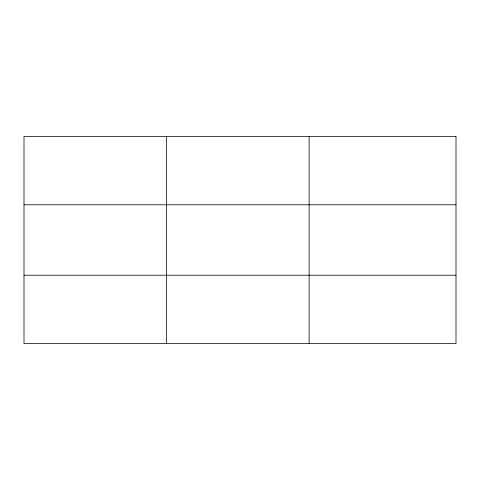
<?xml version="1.0" encoding="UTF-8"?>
<svg xmlns="http://www.w3.org/2000/svg" width="480" height="480" viewBox="0 0 480 480"><rect width="100%" height="100%" fill="white"/><g stroke="black" fill="none" stroke-linecap="round" stroke-linejoin="round"><path stroke-width="0.72" d="M166.56 343.548L166.56 136.452M309.12 343.548L309.12 136.452M24 204.792L456 204.792M24 275.208L456 275.208M456 136.452L24 136.452L24 343.548L456 343.548L456 136.452"/></g></svg>
